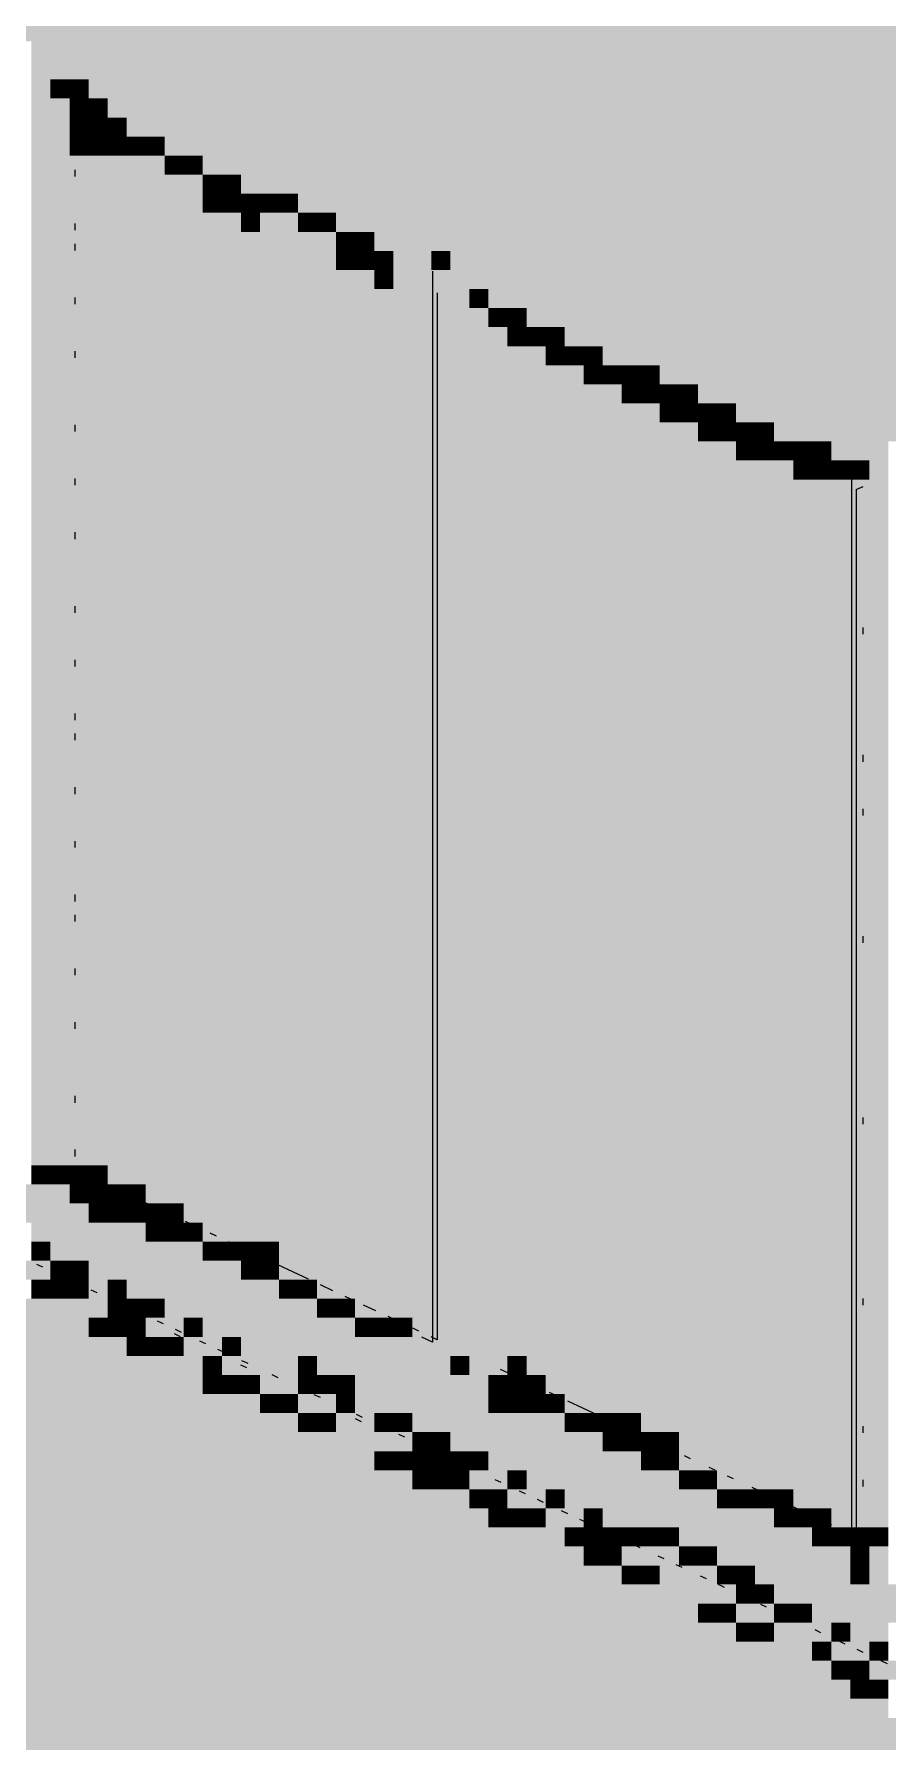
# Paper-space layout '03 3D Building and Roof' of a CAD drawing. Header units: millimetres. Extents: x 5 to 415, y 5 to 292.
# Drawn here: x 142.03 to 149.5, y 198.29 to 213.23 of the extents above; entities that cross this region are included whole.
import ezdxf

# ---------------------------------------------------------------- set-up
doc = ezdxf.new("R2010")
doc.units = ezdxf.units.MM
doc.layers.add('EXISTING', color=7, linetype='Continuous')
doc.layers.add('IMAGES', color=7, linetype='Continuous')

# ---------------------------------------------------------------- blocks, each defined once
blk = doc.blocks.new('SHEET_03')
at = {"layer": 'EXISTING', "color": 250, "lineweight": 9}
for p, q in [((142.39, 211.983), (142.39, 212.042)), ((143.571, 211.899), (143.625, 211.873)), ((142.39, 211.514), (142.39, 211.573)), ((142.39, 211.338), (142.39, 211.396)), ((145.516, 211.155), (145.516, 201.788)), ((145.557, 210.966), (145.557, 201.808)), ((142.39, 210.868), (142.39, 210.927)), ((142.39, 210.398), (142.39, 210.457)), ((146.701, 210.429), (146.755, 210.404)), ((142.39, 209.753), (142.39, 209.811)), ((147.936, 209.849), (147.99, 209.824)), ((148.097, 209.774), (148.151, 209.749)), ((149.091, 209.476), (149.183, 209.433)), ((142.39, 209.283), (142.39, 209.342)), ((149.183, 209.433), (149.183, 200.067)), ((149.224, 209.245), (149.283, 209.272)), ((149.224, 209.245), (149.224, 200.086)), ((142.39, 208.813), (142.39, 208.872)), ((142.39, 208.167), (142.39, 208.226)), ((149.283, 207.98), (149.283, 208.039)), ((142.39, 207.698), (142.39, 207.757)), ((142.39, 207.228), (142.39, 207.287)), ((142.39, 207.052), (142.39, 207.111)), ((149.283, 206.865), (149.283, 206.924)), ((142.39, 206.582), (142.39, 206.641)), ((149.283, 206.395), (149.283, 206.454)), ((142.39, 206.113), (142.39, 206.171)), ((142.39, 205.643), (142.39, 205.702)), ((142.39, 205.467), (142.39, 205.526)), ((149.283, 205.28), (149.283, 205.339)), ((142.39, 204.997), (142.39, 205.056)), ((142.39, 204.528), (142.39, 204.586)), ((142.39, 203.882), (142.39, 203.941)), ((149.283, 203.695), (149.283, 203.753)), ((142.39, 203.412), (142.39, 203.471)), ((142.658, 203.169), (142.39, 203.295)), ((143.034, 202.992), (142.766, 203.118)), ((143.249, 202.892), (143.142, 202.942)), ((143.41, 202.816), (143.356, 202.841)), ((143.625, 202.715), (143.571, 202.74)), ((144.054, 202.514), (143.732, 202.665)), ((142.107, 202.442), (142.054, 202.466)), ((144.43, 202.337), (144.162, 202.463)), ((142.309, 202.305), (142.257, 202.33)), ((142.318, 202.343), (142.266, 202.367)), ((144.645, 202.236), (144.537, 202.287)), ((142.582, 202.219), (142.529, 202.243)), ((142.741, 202.144), (142.688, 202.169)), ((144.806, 202.161), (144.752, 202.186)), ((149.283, 202.11), (149.283, 202.168)), ((142.952, 202.045), (142.899, 202.07)), ((145.02, 202.06), (144.913, 202.11)), ((145.181, 201.984), (145.128, 202.01)), ((143.163, 201.946), (143.11, 201.971)), ((143.312, 201.834), (143.259, 201.859)), ((143.321, 201.872), (143.268, 201.897)), ((145.396, 201.884), (145.343, 201.909)), ((145.516, 201.788), (145.424, 201.831)), ((145.557, 201.808), (145.504, 201.833)), ((143.532, 201.773), (143.479, 201.797)), ((143.691, 201.698), (143.638, 201.723)), ((143.892, 201.562), (143.84, 201.587)), ((143.902, 201.599), (143.849, 201.624)), ((146.218, 201.498), (146.111, 201.548)), ((144.166, 201.475), (144.113, 201.5)), ((146.379, 201.422), (146.326, 201.447)), ((144.535, 201.302), (144.482, 201.327)), ((146.594, 201.321), (146.54, 201.346)), ((147.399, 200.943), (146.701, 201.271)), ((144.746, 201.203), (144.693, 201.228)), ((144.895, 201.091), (144.842, 201.116)), ((144.904, 201.128), (144.852, 201.153)), ((145.116, 201.029), (145.063, 201.054)), ((145.274, 200.955), (145.221, 200.98)), ((149.283, 200.994), (149.283, 201.053)), ((147.614, 200.842), (147.507, 200.893)), ((147.775, 200.767), (147.721, 200.792)), ((145.749, 200.732), (145.696, 200.757)), ((147.99, 200.666), (147.936, 200.691)), ((146.118, 200.559), (146.065, 200.583)), ((148.151, 200.59), (148.097, 200.615)), ((148.795, 200.288), (148.312, 200.515)), ((149.283, 200.525), (149.283, 200.583)), ((146.329, 200.459), (146.277, 200.484)), ((146.488, 200.385), (146.435, 200.41)), ((146.699, 200.286), (146.646, 200.311)), ((146.857, 200.212), (146.804, 200.236)), ((149.01, 200.187), (148.902, 200.237)), ((147.121, 200.088), (147.068, 200.113)), ((149.183, 200.067), (149.091, 200.11)), ((149.224, 200.086), (149.117, 200.137)), ((147.332, 199.989), (147.279, 200.013)), ((147.543, 199.89), (147.49, 199.914)), ((147.702, 199.815), (147.649, 199.84)), ((147.913, 199.716), (147.86, 199.741)), ((148.071, 199.642), (148.018, 199.667)), ((148.272, 199.506), (148.219, 199.531)), ((148.282, 199.543), (148.229, 199.567)), ((148.44, 199.468), (148.388, 199.493)), ((148.704, 199.344), (148.652, 199.369)), ((148.915, 199.245), (148.863, 199.27)), ((149.127, 199.146), (149.074, 199.171)), ((149.285, 199.072), (149.232, 199.097)), ((149.496, 198.973), (149.443, 198.998))]:
    blk.add_line(p, q, dxfattribs=at)
at = {"layer": 'IMAGES', "color": 7}
for points in [[(141.506, 213.167), (151.005, 213.167), (141.506, 213.333), (151.005, 213.333)], [(142.006, 213), (151.338, 213), (142.006, 213.167), (151.338, 213.167)], [(142.006, 212.667), (142.173, 212.667), (142.006, 213), (142.173, 213)], [(142.173, 212.833), (151.671, 212.833), (142.173, 213), (151.671, 213)], [(142.173, 212.667), (142.34, 212.667), (142.173, 212.833), (142.34, 212.833)], [(142.34, 212.667), (142.506, 212.667), (142.34, 212.833), (142.506, 212.833)], [(142.506, 212.667), (152.171, 212.667), (142.506, 212.833), (152.171, 212.833)], [(142.006, 203.5), (142.173, 203.5), (142.006, 212.667), (142.173, 212.667)], [(142.173, 203.5), (142.34, 203.5), (142.173, 212.667), (142.34, 212.667)], [(142.34, 212.5), (142.506, 212.5), (142.34, 212.667), (142.506, 212.667)], [(142.506, 212.5), (142.673, 212.5), (142.506, 212.667), (142.673, 212.667)], [(142.673, 212.5), (152.504, 212.5), (142.673, 212.667), (152.504, 212.667)], [(142.34, 212.333), (142.506, 212.333), (142.34, 212.5), (142.506, 212.5)], [(142.506, 212.333), (142.673, 212.333), (142.506, 212.5), (142.673, 212.5)], [(142.673, 212.333), (142.839, 212.333), (142.673, 212.5), (142.839, 212.5)], [(142.839, 212.333), (143.173, 212.333), (142.839, 212.5), (143.173, 212.5)], [(143.173, 212.333), (152.838, 212.333), (143.173, 212.5), (152.838, 212.5)], [(142.34, 212.167), (142.506, 212.167), (142.34, 212.333), (142.506, 212.333)], [(142.506, 212.167), (142.673, 212.167), (142.506, 212.333), (142.673, 212.333)], [(142.673, 212.167), (142.839, 212.167), (142.673, 212.333), (142.839, 212.333)], [(142.839, 212.167), (143.006, 212.167), (142.839, 212.333), (143.006, 212.333)], [(143.006, 212.167), (143.173, 212.167), (143.006, 212.333), (143.173, 212.333)], [(143.173, 212.167), (143.506, 212.167), (143.173, 212.333), (143.506, 212.333)], [(143.506, 212.167), (153.171, 212.167), (143.506, 212.333), (153.171, 212.333)], [(142.34, 212), (143.173, 212), (142.34, 212.167), (143.173, 212.167)], [(143.173, 212), (143.339, 212), (143.173, 212.167), (143.339, 212.167)], [(143.339, 212), (143.506, 212), (143.339, 212.167), (143.506, 212.167)], [(143.506, 212), (143.839, 212), (143.506, 212.167), (143.839, 212.167)], [(143.839, 212), (153.504, 212), (143.839, 212.167), (153.504, 212.167)], [(142.34, 211.667), (143.506, 211.667), (142.34, 212), (143.506, 212)], [(143.506, 211.833), (143.673, 211.833), (143.506, 212), (143.673, 212)], [(143.673, 211.833), (143.839, 211.833), (143.673, 212), (143.839, 212)], [(143.839, 211.833), (144.339, 211.833), (143.839, 212), (144.339, 212)], [(144.339, 211.833), (153.837, 211.833), (144.339, 212), (153.837, 212)], [(143.506, 211.667), (143.673, 211.667), (143.506, 211.833), (143.673, 211.833)], [(143.673, 211.667), (143.839, 211.667), (143.673, 211.833), (143.839, 211.833)], [(143.839, 211.667), (144.006, 211.667), (143.839, 211.833), (144.006, 211.833)], [(144.006, 211.667), (144.173, 211.667), (144.006, 211.833), (144.173, 211.833)], [(144.173, 211.667), (144.339, 211.667), (144.173, 211.833), (144.339, 211.833)], [(144.339, 211.667), (144.672, 211.667), (144.339, 211.833), (144.672, 211.833)], [(144.672, 211.667), (154.337, 211.667), (144.672, 211.833), (154.337, 211.833)], [(142.34, 211.5), (143.839, 211.5), (142.34, 211.667), (143.839, 211.667)], [(143.839, 211.5), (144.006, 211.5), (143.839, 211.667), (144.006, 211.667)], [(144.006, 211.5), (144.339, 211.5), (144.006, 211.667), (144.339, 211.667)], [(144.339, 211.5), (144.506, 211.5), (144.339, 211.667), (144.506, 211.667)], [(144.506, 211.5), (144.672, 211.5), (144.506, 211.667), (144.672, 211.667)], [(144.672, 211.5), (145.006, 211.5), (144.672, 211.667), (145.006, 211.667)], [(145.006, 211.5), (154.671, 211.5), (145.006, 211.667), (154.671, 211.667)], [(142.34, 211.167), (144.672, 211.167), (142.34, 211.5), (144.672, 211.5)], [(144.672, 211.333), (144.839, 211.333), (144.672, 211.5), (144.839, 211.5)], [(144.839, 211.333), (145.006, 211.333), (144.839, 211.5), (145.006, 211.5)], [(145.006, 211.333), (145.672, 211.333), (145.006, 211.5), (145.672, 211.5)], [(145.672, 211.333), (155.004, 211.333), (145.672, 211.5), (155.004, 211.5)], [(144.672, 211.167), (144.839, 211.167), (144.672, 211.333), (144.839, 211.333)], [(144.839, 211.167), (145.006, 211.167), (144.839, 211.333), (145.006, 211.333)], [(145.006, 211.167), (145.172, 211.167), (145.006, 211.333), (145.172, 211.333)], [(145.172, 211.167), (145.506, 211.167), (145.172, 211.333), (145.506, 211.333)], [(145.506, 211.167), (145.672, 211.167), (145.506, 211.333), (145.672, 211.333)], [(145.672, 210.833), (145.839, 210.833), (145.672, 211.333), (145.839, 211.333)], [(145.839, 211.167), (155.337, 211.167), (145.839, 211.333), (155.337, 211.333)], [(142.34, 211), (145.006, 211), (142.34, 211.167), (145.006, 211.167)], [(145.006, 211), (145.172, 211), (145.006, 211.167), (145.172, 211.167)], [(145.172, 211), (145.506, 211), (145.172, 211.167), (145.506, 211.167)], [(145.506, 201.833), (145.672, 201.833), (145.506, 211.167), (145.672, 211.167)], [(145.839, 211), (155.67, 211), (145.839, 211.167), (155.67, 211.167)], [(142.34, 203.333), (145.339, 203.333), (142.34, 211), (145.339, 211)], [(145.339, 201.833), (145.506, 201.833), (145.339, 211), (145.506, 211)], [(145.839, 210.833), (146.006, 210.833), (145.839, 211), (146.006, 211)], [(146.006, 210.833), (146.339, 210.833), (146.006, 211), (146.339, 211)], [(146.339, 210.833), (156.004, 210.833), (146.339, 211), (156.004, 211)], [(145.672, 201.667), (146.006, 201.667), (145.672, 210.833), (146.006, 210.833)], [(146.006, 210.667), (146.172, 210.667), (146.006, 210.833), (146.172, 210.833)], [(146.172, 210.667), (146.339, 210.667), (146.172, 210.833), (146.339, 210.833)], [(146.339, 210.667), (146.672, 210.667), (146.339, 210.833), (146.672, 210.833)], [(146.672, 210.667), (156.504, 210.667), (146.672, 210.833), (156.504, 210.833)], [(146.006, 201.5), (146.172, 201.5), (146.006, 210.667), (146.172, 210.667)], [(146.172, 210.5), (146.339, 210.5), (146.172, 210.667), (146.339, 210.667)], [(146.339, 210.5), (146.505, 210.5), (146.339, 210.667), (146.505, 210.667)], [(146.505, 210.5), (146.672, 210.5), (146.505, 210.667), (146.672, 210.667)], [(146.672, 210.5), (147.172, 210.5), (146.672, 210.667), (147.172, 210.667)], [(147.172, 210.5), (156.67, 210.5), (147.172, 210.667), (156.67, 210.667)], [(146.172, 210.333), (146.505, 210.333), (146.172, 210.5), (146.505, 210.5)], [(146.505, 210.333), (146.672, 210.333), (146.505, 210.5), (146.672, 210.5)], [(146.672, 210.333), (146.839, 210.333), (146.672, 210.5), (146.839, 210.5)], [(146.839, 210.333), (147.005, 210.333), (146.839, 210.5), (147.005, 210.5)], [(147.005, 210.333), (147.505, 210.333), (147.005, 210.5), (147.505, 210.5)], [(147.505, 210.333), (157.003, 210.333), (147.505, 210.5), (157.003, 210.5)], [(146.172, 210.167), (146.839, 210.167), (146.172, 210.333), (146.839, 210.333)], [(146.839, 210.167), (147.005, 210.167), (146.839, 210.333), (147.005, 210.333)], [(147.005, 210.167), (147.172, 210.167), (147.005, 210.333), (147.172, 210.333)], [(147.172, 210.167), (147.339, 210.167), (147.172, 210.333), (147.339, 210.333)], [(147.339, 210.167), (147.505, 210.167), (147.339, 210.333), (147.505, 210.333)], [(147.505, 210.167), (147.838, 210.167), (147.505, 210.333), (147.838, 210.333)], [(147.838, 210.167), (157.503, 210.167), (147.838, 210.333), (157.503, 210.333)], [(146.172, 210), (147.172, 210), (146.172, 210.167), (147.172, 210.167)], [(147.172, 210), (147.339, 210), (147.172, 210.167), (147.339, 210.167)], [(147.339, 210), (147.505, 210), (147.339, 210.167), (147.505, 210.167)], [(147.505, 210), (147.672, 210), (147.505, 210.167), (147.672, 210.167)], [(147.672, 210), (147.838, 210), (147.672, 210.167), (147.838, 210.167)], [(147.838, 210), (148.172, 210), (147.838, 210.167), (148.172, 210.167)], [(148.172, 210), (157.837, 210), (148.172, 210.167), (157.837, 210.167)], [(146.172, 209.833), (147.505, 209.833), (146.172, 210), (147.505, 210)], [(147.505, 209.833), (147.672, 209.833), (147.505, 210), (147.672, 210)], [(147.672, 209.833), (147.838, 209.833), (147.672, 210), (147.838, 210)], [(147.838, 209.833), (148.005, 209.833), (147.838, 210), (148.005, 210)], [(148.005, 209.833), (148.172, 209.833), (148.005, 210), (148.172, 210)], [(148.172, 209.833), (148.505, 209.833), (148.172, 210), (148.505, 210)], [(148.505, 209.833), (158.17, 209.833), (148.505, 210), (158.17, 210)], [(146.172, 209.667), (147.838, 209.667), (146.172, 209.833), (147.838, 209.833)], [(147.838, 209.667), (148.005, 209.667), (147.838, 209.833), (148.005, 209.833)], [(148.005, 209.667), (148.172, 209.667), (148.005, 209.833), (148.172, 209.833)], [(148.172, 209.667), (148.338, 209.667), (148.172, 209.833), (148.338, 209.833)], [(148.338, 209.667), (148.505, 209.667), (148.338, 209.833), (148.505, 209.833)], [(148.505, 209.667), (149.338, 209.667), (148.505, 209.833), (149.338, 209.833)], [(149.338, 209.667), (158.503, 209.667), (149.338, 209.833), (158.503, 209.833)], [(146.172, 209.5), (148.172, 209.5), (146.172, 209.667), (148.172, 209.667)], [(148.172, 209.5), (148.338, 209.5), (148.172, 209.667), (148.338, 209.667)], [(148.338, 209.5), (148.505, 209.5), (148.338, 209.667), (148.505, 209.667)], [(148.505, 209.5), (148.672, 209.5), (148.505, 209.667), (148.672, 209.667)], [(148.672, 209.5), (148.838, 209.5), (148.672, 209.667), (148.838, 209.667)], [(148.838, 209.5), (149.005, 209.5), (148.838, 209.667), (149.005, 209.667)], [(149.005, 209.5), (149.338, 209.5), (149.005, 209.667), (149.338, 209.667)], [(149.338, 209.333), (149.505, 209.333), (149.338, 209.667), (149.505, 209.667)], [(146.172, 209.333), (148.672, 209.333), (146.172, 209.5), (148.672, 209.5)], [(148.672, 209.333), (148.838, 209.333), (148.672, 209.5), (148.838, 209.5)], [(148.838, 209.333), (149.005, 209.333), (148.838, 209.5), (149.005, 209.5)], [(149.005, 209.333), (149.172, 209.333), (149.005, 209.5), (149.172, 209.5)], [(149.172, 209.333), (149.338, 209.333), (149.172, 209.5), (149.338, 209.5)], [(146.172, 201.667), (149.005, 201.667), (146.172, 209.333), (149.005, 209.333)], [(149.005, 200.167), (149.338, 200.167), (149.005, 209.333), (149.338, 209.333)], [(149.338, 200.167), (149.505, 200.167), (149.338, 209.333), (149.505, 209.333)], [(142.006, 203.333), (142.34, 203.333), (142.006, 203.5), (142.34, 203.5)], [(142.006, 203.167), (142.173, 203.167), (142.006, 203.333), (142.173, 203.333)], [(142.173, 203.167), (142.34, 203.167), (142.173, 203.333), (142.34, 203.333)], [(142.34, 203.167), (142.506, 203.167), (142.34, 203.333), (142.506, 203.333)], [(142.506, 203.167), (142.673, 203.167), (142.506, 203.333), (142.673, 203.333)], [(142.673, 203.167), (145.339, 203.167), (142.673, 203.333), (145.339, 203.333)], [(141.34, 203), (142.34, 203), (141.34, 203.167), (142.34, 203.167)], [(142.34, 203), (142.506, 203), (142.34, 203.167), (142.506, 203.167)], [(142.506, 203), (142.673, 203), (142.506, 203.167), (142.673, 203.167)], [(142.673, 203), (142.839, 203), (142.673, 203.167), (142.839, 203.167)], [(142.839, 203), (143.006, 203), (142.839, 203.167), (143.006, 203.167)], [(143.006, 203), (145.339, 203), (143.006, 203.167), (145.339, 203.167)], [(141.673, 202.833), (142.506, 202.833), (141.673, 203), (142.506, 203)], [(142.506, 202.833), (142.673, 202.833), (142.506, 203), (142.673, 203)], [(142.673, 202.833), (142.839, 202.833), (142.673, 203), (142.839, 203)], [(142.839, 202.833), (143.006, 202.833), (142.839, 203), (143.006, 203)], [(143.006, 202.833), (143.173, 202.833), (143.006, 203), (143.173, 203)], [(143.173, 202.833), (143.339, 202.833), (143.173, 203), (143.339, 203)], [(143.339, 202.833), (145.339, 202.833), (143.339, 203), (145.339, 203)], [(142.006, 202.667), (142.673, 202.667), (142.006, 202.833), (142.673, 202.833)], [(142.673, 202.667), (143.006, 202.667), (142.673, 202.833), (143.006, 202.833)], [(143.006, 202.667), (143.173, 202.667), (143.006, 202.833), (143.173, 202.833)], [(143.173, 202.667), (143.339, 202.667), (143.173, 202.833), (143.339, 202.833)], [(143.339, 202.667), (143.506, 202.667), (143.339, 202.833), (143.506, 202.833)], [(143.506, 202.667), (145.339, 202.667), (143.506, 202.833), (145.339, 202.833)], [(142.006, 202.5), (142.173, 202.5), (142.006, 202.667), (142.173, 202.667)], [(142.173, 202.5), (142.506, 202.5), (142.173, 202.667), (142.506, 202.667)], [(142.506, 202.5), (143.006, 202.5), (142.506, 202.667), (143.006, 202.667)], [(143.006, 202.5), (143.506, 202.5), (143.006, 202.667), (143.506, 202.667)], [(143.506, 202.5), (143.673, 202.5), (143.506, 202.667), (143.673, 202.667)], [(143.673, 202.5), (143.839, 202.5), (143.673, 202.667), (143.839, 202.667)], [(143.839, 202.5), (144.006, 202.5), (143.839, 202.667), (144.006, 202.667)], [(144.006, 202.5), (144.173, 202.5), (144.006, 202.667), (144.173, 202.667)], [(144.173, 202.333), (145.339, 202.333), (144.173, 202.667), (145.339, 202.667)], [(141.84, 202.333), (142.173, 202.333), (141.84, 202.5), (142.173, 202.5)], [(142.173, 202.333), (142.34, 202.333), (142.173, 202.5), (142.34, 202.5)], [(142.34, 202.333), (142.506, 202.333), (142.34, 202.5), (142.506, 202.5)], [(142.506, 202.333), (142.839, 202.333), (142.506, 202.5), (142.839, 202.5)], [(142.839, 202.333), (143.506, 202.333), (142.839, 202.5), (143.506, 202.5)], [(143.506, 202.333), (143.839, 202.333), (143.506, 202.5), (143.839, 202.5)], [(143.839, 202.333), (144.006, 202.333), (143.839, 202.5), (144.006, 202.5)], [(144.006, 202.333), (144.173, 202.333), (144.006, 202.5), (144.173, 202.5)], [(142.006, 202.167), (142.173, 202.167), (142.006, 202.333), (142.173, 202.333)], [(142.173, 202.167), (142.34, 202.167), (142.173, 202.333), (142.34, 202.333)], [(142.34, 202.167), (142.506, 202.167), (142.34, 202.333), (142.506, 202.333)], [(142.506, 202), (142.673, 202), (142.506, 202.333), (142.673, 202.333)], [(142.673, 202.167), (142.839, 202.167), (142.673, 202.333), (142.839, 202.333)], [(142.839, 202.167), (143.173, 202.167), (142.839, 202.333), (143.173, 202.333)], [(143.173, 202.167), (143.839, 202.167), (143.173, 202.333), (143.839, 202.333)], [(143.839, 202.167), (144.173, 202.167), (143.839, 202.333), (144.173, 202.333)], [(144.173, 202.167), (144.339, 202.167), (144.173, 202.333), (144.339, 202.333)], [(144.339, 202.167), (144.506, 202.167), (144.339, 202.333), (144.506, 202.333)], [(144.506, 202.167), (145.339, 202.167), (144.506, 202.333), (145.339, 202.333)], [(86.683, 202), (142.173, 202), (86.683, 202.167), (142.173, 202.167)], [(142.173, 202), (142.506, 202), (142.173, 202.167), (142.506, 202.167)], [(142.673, 202), (142.839, 202), (142.673, 202.167), (142.839, 202.167)], [(142.839, 202), (143.006, 202), (142.839, 202.167), (143.006, 202.167)], [(143.006, 202), (143.173, 202), (143.006, 202.167), (143.173, 202.167)], [(143.173, 202), (143.506, 202), (143.173, 202.167), (143.506, 202.167)], [(143.506, 202), (144.173, 202), (143.506, 202.167), (144.173, 202.167)], [(144.173, 202), (144.506, 202), (144.173, 202.167), (144.506, 202.167)], [(144.506, 202), (144.672, 202), (144.506, 202.167), (144.672, 202.167)], [(144.672, 202), (144.839, 202), (144.672, 202.167), (144.839, 202.167)], [(144.839, 202), (145.339, 202), (144.839, 202.167), (145.339, 202.167)], [(87.017, 201.833), (142.506, 201.833), (87.017, 202), (142.506, 202)], [(142.506, 201.833), (142.673, 201.833), (142.506, 202), (142.673, 202)], [(142.673, 201.833), (142.839, 201.833), (142.673, 202), (142.839, 202)], [(142.839, 201.833), (143.006, 201.833), (142.839, 202), (143.006, 202)], [(143.006, 201.833), (143.339, 201.833), (143.006, 202), (143.339, 202)], [(143.339, 201.833), (143.506, 201.833), (143.339, 202), (143.506, 202)], [(143.506, 201.833), (143.839, 201.833), (143.506, 202), (143.839, 202)], [(143.839, 201.833), (144.506, 201.833), (143.839, 202), (144.506, 202)], [(144.506, 201.833), (144.839, 201.833), (144.506, 202), (144.839, 202)], [(144.839, 201.833), (145.006, 201.833), (144.839, 202), (145.006, 202)], [(145.006, 201.833), (145.172, 201.833), (145.006, 202), (145.172, 202)], [(145.172, 201.833), (145.339, 201.833), (145.172, 202), (145.339, 202)], [(87.516, 201.667), (142.839, 201.667), (87.516, 201.833), (142.839, 201.833)], [(142.839, 201.667), (143.006, 201.667), (142.839, 201.833), (143.006, 201.833)], [(143.006, 201.667), (143.173, 201.667), (143.006, 201.833), (143.173, 201.833)], [(143.173, 201.667), (143.339, 201.667), (143.173, 201.833), (143.339, 201.833)], [(143.339, 201.667), (143.673, 201.667), (143.339, 201.833), (143.673, 201.833)], [(143.673, 201.667), (143.839, 201.667), (143.673, 201.833), (143.839, 201.833)], [(143.839, 201.667), (144.339, 201.667), (143.839, 201.833), (144.339, 201.833)], [(144.339, 201.667), (144.839, 201.667), (144.339, 201.833), (144.839, 201.833)], [(144.839, 201.667), (145.339, 201.667), (144.839, 201.833), (145.339, 201.833)], [(145.339, 201.667), (145.672, 201.667), (145.339, 201.833), (145.672, 201.833)], [(87.85, 201.5), (143.173, 201.5), (87.85, 201.667), (143.173, 201.667)], [(143.173, 201.5), (143.506, 201.5), (143.173, 201.667), (143.506, 201.667)], [(143.506, 201.5), (143.673, 201.5), (143.506, 201.667), (143.673, 201.667)], [(143.673, 201.5), (144.006, 201.5), (143.673, 201.667), (144.006, 201.667)], [(144.006, 201.5), (144.339, 201.5), (144.006, 201.667), (144.339, 201.667)], [(144.339, 201.5), (144.506, 201.5), (144.339, 201.667), (144.506, 201.667)], [(144.506, 201.5), (145.339, 201.5), (144.506, 201.667), (145.339, 201.667)], [(145.339, 201.5), (145.672, 201.5), (145.339, 201.667), (145.672, 201.667)], [(145.672, 201.5), (145.839, 201.5), (145.672, 201.667), (145.839, 201.667)], [(145.839, 201.333), (146.006, 201.333), (145.839, 201.667), (146.006, 201.667)], [(146.172, 201.5), (146.339, 201.5), (146.172, 201.667), (146.339, 201.667)], [(146.339, 201.5), (149.005, 201.5), (146.339, 201.667), (149.005, 201.667)], [(88.183, 201.333), (143.506, 201.333), (88.183, 201.5), (143.506, 201.5)], [(143.506, 201.333), (143.673, 201.333), (143.506, 201.5), (143.673, 201.5)], [(143.673, 201.333), (143.839, 201.333), (143.673, 201.5), (143.839, 201.5)], [(143.839, 201.333), (144.006, 201.333), (143.839, 201.5), (144.006, 201.5)], [(144.006, 201.333), (144.339, 201.333), (144.006, 201.5), (144.339, 201.5)], [(144.339, 201.333), (144.506, 201.333), (144.339, 201.5), (144.506, 201.5)], [(144.506, 201.333), (144.672, 201.333), (144.506, 201.5), (144.672, 201.5)], [(144.672, 201.333), (144.839, 201.333), (144.672, 201.5), (144.839, 201.5)], [(144.839, 201.333), (145.839, 201.333), (144.839, 201.5), (145.839, 201.5)], [(146.006, 201.333), (146.172, 201.333), (146.006, 201.5), (146.172, 201.5)], [(146.172, 201.333), (146.339, 201.333), (146.172, 201.5), (146.339, 201.5)], [(146.339, 201.333), (146.505, 201.333), (146.339, 201.5), (146.505, 201.5)], [(146.505, 201.333), (149.005, 201.333), (146.505, 201.5), (149.005, 201.5)], [(88.516, 201.167), (144.006, 201.167), (88.516, 201.333), (144.006, 201.333)], [(144.006, 201.167), (144.173, 201.167), (144.006, 201.333), (144.173, 201.333)], [(144.173, 201.167), (144.339, 201.167), (144.173, 201.333), (144.339, 201.333)], [(144.339, 201.167), (144.672, 201.167), (144.339, 201.333), (144.672, 201.333)], [(144.672, 201.167), (144.839, 201.167), (144.672, 201.333), (144.839, 201.333)], [(144.839, 201.167), (145.172, 201.167), (144.839, 201.333), (145.172, 201.333)], [(145.172, 201.167), (146.006, 201.167), (145.172, 201.333), (146.006, 201.333)], [(146.006, 201.167), (146.172, 201.167), (146.006, 201.333), (146.172, 201.333)], [(146.172, 201.167), (146.339, 201.167), (146.172, 201.333), (146.339, 201.333)], [(146.339, 201.167), (146.505, 201.167), (146.339, 201.333), (146.505, 201.333)], [(146.505, 201.167), (146.672, 201.167), (146.505, 201.333), (146.672, 201.333)], [(146.672, 201.167), (147.005, 201.167), (146.672, 201.333), (147.005, 201.333)], [(147.005, 201.167), (149.005, 201.167), (147.005, 201.333), (149.005, 201.333)], [(88.849, 201), (144.339, 201), (88.849, 201.167), (144.339, 201.167)], [(144.339, 201), (144.506, 201), (144.339, 201.167), (144.506, 201.167)], [(144.506, 201), (144.672, 201), (144.506, 201.167), (144.672, 201.167)], [(144.672, 201), (145.006, 201), (144.672, 201.167), (145.006, 201.167)], [(145.006, 201), (145.172, 201), (145.006, 201.167), (145.172, 201.167)], [(145.172, 201), (145.339, 201), (145.172, 201.167), (145.339, 201.167)], [(145.339, 201), (145.672, 201), (145.339, 201.167), (145.672, 201.167)], [(145.672, 201), (146.172, 201), (145.672, 201.167), (146.172, 201.167)], [(146.172, 201), (146.672, 201), (146.172, 201.167), (146.672, 201.167)], [(146.672, 201), (146.839, 201), (146.672, 201.167), (146.839, 201.167)], [(146.839, 201), (147.005, 201), (146.839, 201.167), (147.005, 201.167)], [(147.005, 201), (147.172, 201), (147.005, 201.167), (147.172, 201.167)], [(147.172, 201), (147.339, 201), (147.172, 201.167), (147.339, 201.167)], [(147.339, 201), (149.005, 201), (147.339, 201.167), (149.005, 201.167)], [(89.349, 200.833), (144.672, 200.833), (89.349, 201), (144.672, 201)], [(144.672, 200.833), (145.006, 200.833), (144.672, 201), (145.006, 201)], [(145.006, 200.833), (145.339, 200.833), (145.006, 201), (145.339, 201)], [(145.339, 200.833), (145.506, 200.833), (145.339, 201), (145.506, 201)], [(145.506, 200.833), (145.672, 200.833), (145.506, 201), (145.672, 201)], [(145.672, 200.833), (146.006, 200.833), (145.672, 201), (146.006, 201)], [(146.006, 200.833), (146.672, 200.833), (146.006, 201), (146.672, 201)], [(146.672, 200.833), (147.005, 200.833), (146.672, 201), (147.005, 201)], [(147.005, 200.833), (147.172, 200.833), (147.005, 201), (147.172, 201)], [(147.172, 200.833), (147.339, 200.833), (147.172, 201), (147.339, 201)], [(147.339, 200.833), (147.505, 200.833), (147.339, 201), (147.505, 201)], [(147.505, 200.833), (147.672, 200.833), (147.505, 201), (147.672, 201)], [(147.672, 200.667), (149.005, 200.667), (147.672, 201), (149.005, 201)], [(89.516, 200.667), (145.006, 200.667), (89.516, 200.833), (145.006, 200.833)], [(145.006, 200.667), (145.172, 200.667), (145.006, 200.833), (145.172, 200.833)], [(145.172, 200.667), (145.339, 200.667), (145.172, 200.833), (145.339, 200.833)], [(145.339, 200.667), (145.506, 200.667), (145.339, 200.833), (145.506, 200.833)], [(145.506, 200.667), (145.672, 200.667), (145.506, 200.833), (145.672, 200.833)], [(145.672, 200.667), (145.839, 200.667), (145.672, 200.833), (145.839, 200.833)], [(145.839, 200.667), (146.006, 200.667), (145.839, 200.833), (146.006, 200.833)], [(146.006, 200.667), (146.339, 200.667), (146.006, 200.833), (146.339, 200.833)], [(146.339, 200.667), (147.005, 200.667), (146.339, 200.833), (147.005, 200.833)], [(147.005, 200.667), (147.339, 200.667), (147.005, 200.833), (147.339, 200.833)], [(147.339, 200.667), (147.505, 200.667), (147.339, 200.833), (147.505, 200.833)], [(147.505, 200.667), (147.672, 200.667), (147.505, 200.833), (147.672, 200.833)], [(89.849, 200.5), (145.339, 200.5), (89.849, 200.667), (145.339, 200.667)], [(145.339, 200.5), (145.506, 200.5), (145.339, 200.667), (145.506, 200.667)], [(145.506, 200.5), (145.672, 200.5), (145.506, 200.667), (145.672, 200.667)], [(145.672, 200.5), (145.839, 200.5), (145.672, 200.667), (145.839, 200.667)], [(145.839, 200.5), (146.172, 200.5), (145.839, 200.667), (146.172, 200.667)], [(146.172, 200.5), (146.339, 200.5), (146.172, 200.667), (146.339, 200.667)], [(146.339, 200.5), (146.672, 200.5), (146.339, 200.667), (146.672, 200.667)], [(146.672, 200.5), (147.339, 200.5), (146.672, 200.667), (147.339, 200.667)], [(147.339, 200.5), (147.672, 200.5), (147.339, 200.667), (147.672, 200.667)], [(147.672, 200.5), (147.838, 200.5), (147.672, 200.667), (147.838, 200.667)], [(147.838, 200.5), (148.005, 200.5), (147.838, 200.667), (148.005, 200.667)], [(148.005, 200.5), (149.005, 200.5), (148.005, 200.667), (149.005, 200.667)], [(90.183, 200.333), (145.839, 200.333), (90.183, 200.5), (145.839, 200.5)], [(145.839, 200.333), (146.006, 200.333), (145.839, 200.5), (146.006, 200.5)], [(146.006, 200.333), (146.172, 200.333), (146.006, 200.5), (146.172, 200.5)], [(146.172, 200.333), (146.505, 200.333), (146.172, 200.5), (146.505, 200.5)], [(146.505, 200.333), (146.672, 200.333), (146.505, 200.5), (146.672, 200.5)], [(146.672, 200.333), (147.005, 200.333), (146.672, 200.5), (147.005, 200.5)], [(147.005, 200.333), (147.672, 200.333), (147.005, 200.5), (147.672, 200.5)], [(147.672, 200.333), (148.005, 200.333), (147.672, 200.5), (148.005, 200.5)], [(148.005, 200.333), (148.172, 200.333), (148.005, 200.5), (148.172, 200.5)], [(148.172, 200.333), (148.338, 200.333), (148.172, 200.5), (148.338, 200.5)], [(148.338, 200.333), (148.505, 200.333), (148.338, 200.5), (148.505, 200.5)], [(148.505, 200.333), (148.672, 200.333), (148.505, 200.5), (148.672, 200.5)], [(148.672, 200.333), (149.005, 200.333), (148.672, 200.5), (149.005, 200.5)], [(90.682, 200.167), (146.006, 200.167), (90.682, 200.333), (146.006, 200.333)], [(146.006, 200.167), (146.172, 200.167), (146.006, 200.333), (146.172, 200.333)], [(146.172, 200.167), (146.339, 200.167), (146.172, 200.333), (146.339, 200.333)], [(146.339, 200.167), (146.505, 200.167), (146.339, 200.333), (146.505, 200.333)], [(146.505, 200.167), (146.839, 200.167), (146.505, 200.333), (146.839, 200.333)], [(146.839, 200.167), (147.005, 200.167), (146.839, 200.333), (147.005, 200.333)], [(147.005, 200.167), (147.505, 200.167), (147.005, 200.333), (147.505, 200.333)], [(147.505, 200.167), (148.005, 200.167), (147.505, 200.333), (148.005, 200.333)], [(148.005, 200.167), (148.505, 200.167), (148.005, 200.333), (148.505, 200.333)], [(148.505, 200.167), (148.672, 200.167), (148.505, 200.333), (148.672, 200.333)], [(148.672, 200.167), (148.838, 200.167), (148.672, 200.333), (148.838, 200.333)], [(148.838, 200.167), (149.005, 200.167), (148.838, 200.333), (149.005, 200.333)], [(91.016, 200), (146.339, 200), (91.016, 200.167), (146.339, 200.167)], [(146.339, 200), (146.672, 200), (146.339, 200.167), (146.672, 200.167)], [(146.672, 200), (146.839, 200), (146.672, 200.167), (146.839, 200.167)], [(146.839, 200), (147.005, 200), (146.839, 200.167), (147.005, 200.167)], [(147.005, 200), (147.172, 200), (147.005, 200.167), (147.172, 200.167)], [(147.172, 200), (147.339, 200), (147.172, 200.167), (147.339, 200.167)], [(147.339, 200), (147.505, 200), (147.339, 200.167), (147.505, 200.167)], [(147.505, 200), (147.672, 200), (147.505, 200.167), (147.672, 200.167)], [(147.672, 200), (148.505, 200), (147.672, 200.167), (148.505, 200.167)], [(148.505, 200), (148.838, 200), (148.505, 200.167), (148.838, 200.167)], [(148.838, 200), (149.005, 200), (148.838, 200.167), (149.005, 200.167)], [(149.005, 200), (149.172, 200), (149.005, 200.167), (149.172, 200.167)], [(149.172, 200), (149.338, 200), (149.172, 200.167), (149.338, 200.167)], [(149.338, 200), (149.505, 200), (149.338, 200.167), (149.505, 200.167)], [(91.349, 199.833), (146.839, 199.833), (91.349, 200), (146.839, 200)], [(146.839, 199.833), (147.005, 199.833), (146.839, 200), (147.005, 200)], [(147.005, 199.833), (147.172, 199.833), (147.005, 200), (147.172, 200)], [(147.172, 199.833), (147.672, 199.833), (147.172, 200), (147.672, 200)], [(147.672, 199.833), (147.838, 199.833), (147.672, 200), (147.838, 200)], [(147.838, 199.833), (148.005, 199.833), (147.838, 200), (148.005, 200)], [(148.005, 199.833), (148.838, 199.833), (148.005, 200), (148.838, 200)], [(148.838, 199.833), (149.172, 199.833), (148.838, 200), (149.172, 200)], [(149.172, 199.833), (149.338, 199.833), (149.172, 200), (149.338, 200)], [(149.338, 199.667), (149.505, 199.667), (149.338, 200), (149.505, 200)], [(91.682, 199.667), (147.172, 199.667), (91.682, 199.833), (147.172, 199.833)], [(147.172, 199.667), (147.339, 199.667), (147.172, 199.833), (147.339, 199.833)], [(147.339, 199.667), (147.505, 199.667), (147.339, 199.833), (147.505, 199.833)], [(147.505, 199.667), (148.005, 199.667), (147.505, 199.833), (148.005, 199.833)], [(148.005, 199.667), (148.172, 199.667), (148.005, 199.833), (148.172, 199.833)], [(148.172, 199.667), (148.338, 199.667), (148.172, 199.833), (148.338, 199.833)], [(148.338, 199.667), (149.172, 199.667), (148.338, 199.833), (149.172, 199.833)], [(149.172, 199.667), (149.338, 199.667), (149.172, 199.833), (149.338, 199.833)], [(92.016, 199.5), (147.505, 199.5), (92.016, 199.667), (147.505, 199.667)], [(147.505, 199.5), (147.838, 199.5), (147.505, 199.667), (147.838, 199.667)], [(147.838, 199.5), (148.172, 199.5), (147.838, 199.667), (148.172, 199.667)], [(148.172, 199.5), (148.338, 199.5), (148.172, 199.667), (148.338, 199.667)], [(148.338, 199.5), (148.505, 199.5), (148.338, 199.667), (148.505, 199.667)], [(148.505, 199.5), (148.838, 199.5), (148.505, 199.667), (148.838, 199.667)], [(148.838, 199.5), (149.671, 199.5), (148.838, 199.667), (149.671, 199.667)], [(92.515, 199.333), (147.838, 199.333), (92.515, 199.5), (147.838, 199.5)], [(147.838, 199.333), (148.005, 199.333), (147.838, 199.5), (148.005, 199.5)], [(148.005, 199.333), (148.172, 199.333), (148.005, 199.5), (148.172, 199.5)], [(148.172, 199.333), (148.505, 199.333), (148.172, 199.5), (148.505, 199.5)], [(148.505, 199.333), (148.672, 199.333), (148.505, 199.5), (148.672, 199.5)], [(148.672, 199.333), (148.838, 199.333), (148.672, 199.5), (148.838, 199.5)], [(148.838, 199.333), (149.172, 199.333), (148.838, 199.5), (149.172, 199.5)], [(149.172, 199.333), (149.838, 199.333), (149.172, 199.5), (149.838, 199.5)], [(92.849, 199.167), (148.172, 199.167), (92.849, 199.333), (148.172, 199.333)], [(148.172, 199.167), (148.338, 199.167), (148.172, 199.333), (148.338, 199.333)], [(148.338, 199.167), (148.505, 199.167), (148.338, 199.333), (148.505, 199.333)], [(148.505, 199.167), (149.005, 199.167), (148.505, 199.333), (149.005, 199.333)], [(149.005, 199.167), (149.172, 199.167), (149.005, 199.333), (149.172, 199.333)], [(149.172, 199.167), (149.505, 199.167), (149.172, 199.333), (149.505, 199.333)], [(93.015, 199), (148.505, 199), (93.015, 199.167), (148.505, 199.167)], [(148.505, 199), (148.838, 199), (148.505, 199.167), (148.838, 199.167)], [(148.838, 199), (149.005, 199), (148.838, 199.167), (149.005, 199.167)], [(149.005, 199), (149.338, 199), (149.005, 199.167), (149.338, 199.167)], [(149.338, 199), (149.505, 199), (149.338, 199.167), (149.505, 199.167)], [(93.515, 198.833), (149.005, 198.833), (93.515, 199), (149.005, 199)], [(149.005, 198.833), (149.172, 198.833), (149.005, 199), (149.172, 199)], [(149.172, 198.833), (149.338, 198.833), (149.172, 199), (149.338, 199)], [(149.338, 198.833), (149.671, 198.833), (149.338, 199), (149.671, 199)], [(93.849, 198.667), (149.172, 198.667), (93.849, 198.833), (149.172, 198.833)], [(149.172, 198.667), (149.338, 198.667), (149.172, 198.833), (149.338, 198.833)], [(149.338, 198.667), (149.505, 198.667), (149.338, 198.833), (149.505, 198.833)], [(94.182, 198.5), (149.505, 198.5), (94.182, 198.667), (149.505, 198.667)], [(94.515, 198.333), (150.338, 198.333), (94.515, 198.5), (150.338, 198.5)], [(94.848, 198.167), (150.338, 198.167), (94.848, 198.333), (150.338, 198.333)]]:
    blk.add_solid(points, dxfattribs=at)

psp = doc.layouts.new('03 3D Building and Roof')

# ---------------------------------------------------------------- block references
psp.add_blockref('SHEET_03', (0, 0))

doc.saveas('drawing.dxf')
